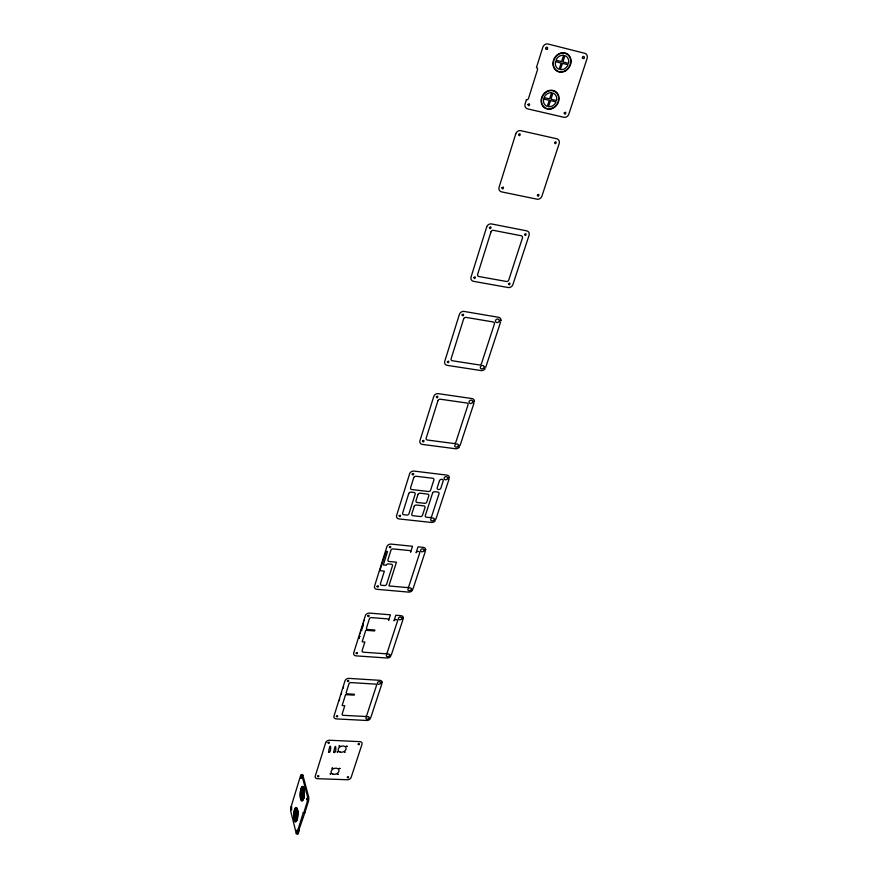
<?xml version="1.0" encoding="UTF-8"?>
<svg xmlns="http://www.w3.org/2000/svg" width="878" height="878" viewBox="0 0 878 878"><rect width="100%" height="100%" fill="white"/><g stroke="black" fill="none" stroke-linecap="round" stroke-linejoin="round"><path stroke-width="1.32" d="M294.536 818.131L295.59 814.652L294.778 811.404L294.602 812.095A5.389 1.504 -87.4 0 0 294.415 817.462L295.535 818.153L296.588 814.751L295.776 811.426L295.612 812.128M297.038 814.718L298.103 811.217M302.537 793.657L303.612 790.09L303.744 790.76A5.422 1.536 -87.2 0 1 303.558 796.181L303.382 796.895L302.537 793.613L303.547 793.602L304.271 791.287M303.547 793.69L304.117 795.852M298.257 828.832L297.455 833.101A3.26 0.911 -87.6 0 1 296.171 833.145L290.827 811.524A3.194 0.878 -87.3 0 1 291.002 807.025L300.616 775.559A3.227 0.911 -87 0 1 301.911 775.329L302.921 775.373L308.573 796.664A3.292 0.944 -87.3 0 1 308.419 801.318L304.864 812.677L303.327 812.578L298.257 828.832L299.277 828.854L304.864 812.677M299.277 828.854L298.476 833.123A3.26 0.911 -87.6 0 1 297.346 833.683M295.853 813.873L296.731 809.944A5.389 1.504 -87.4 0 0 295.227 810.087L295.831 813.873L296.863 813.895M302.35 792.834L303.239 788.861A5.422 1.536 -87.2 0 0 301.692 789.07L302.317 792.845L303.36 792.867L302.712 789.102A5.422 1.536 -87.2 0 1 303.503 788.268M294.723 818.878L295.776 815.475L296.402 819.284A5.389 1.504 -87.4 0 1 294.887 819.394L295.897 819.415A5.389 1.504 -87.4 0 0 296.237 819.92M301.198 797.926L302.262 794.458L302.921 798.245A5.422 1.536 -87.2 0 1 301.373 798.431L302.383 798.453A5.422 1.536 -87.2 0 0 303.536 798.859M295.721 818.9L296.775 815.497M302.208 797.948L303.283 794.48M303.843 812.655L307.388 801.285A3.292 0.944 -87.3 0 0 307.541 796.631L301.911 775.329M296.566 812.808L296.226 810.109A5.389 1.504 -87.4 0 1 297.39 809.472M307.728 798.365L307.728 799.869M296.171 833.145L297.181 833.167M297.455 833.101L298.476 833.123M298.191 830.764L299.2 830.775M295.59 814.729L297.049 814.674M296.61 818.735L297.62 818.768M291.002 807.025L291.99 807.047M295.019 810.624L296.018 810.646M303.294 812.699L304.315 812.732M307.388 801.285L308.419 801.318M307.541 796.631L308.573 796.664M301.483 789.629L302.493 789.662M300.616 775.559L301.615 775.592M302.01 797.213L301.889 796.544A5.422 1.536 -87.2 0 1 302.076 791.155M295.535 818.153L295.414 817.484A5.389 1.504 -87.4 0 1 295.414 813.423M301.944 774.846A3.216 0.911 -87 0 1 302.921 775.373M302.109 799.891A7.046 1.997 -87.2 0 1 301.725 798.815M294.865 814.861A7.002 1.954 -87.4 0 1 294.997 813.05M291.32 809.231C291.694 811.59 291.891 806.827 291.32 809.231M382.182 682.393L380.547 682.623A1.679 1.262 -21.2 0 0 378.33 681.855A1.679 1.262 -21.2 0 0 377.639 683.973A1.679 1.262 -21.2 0 0 380.262 683.512L381.93 683.611L370.757 717.644L369.111 717.556A1.657 1.229 -20.4 0 0 366.916 716.832A1.657 1.229 -20.4 0 0 366.236 718.884A1.657 1.229 -20.4 0 0 368.826 718.413L370.242 718.808A3.314 2.447 -20.4 0 1 366.664 720.476L336.329 718.906A3.358 2.48 -19.2 0 1 333.969 716.152L344.988 680.856A3.402 2.568 -19.9 0 1 349.027 678.387L379.79 680.329A3.369 2.524 -21.2 0 1 382.182 682.393M306.576 798.848C306.674 801.669 307.432 796.917 306.576 798.848M403.353 617.892L401.674 618.112A1.723 1.339 -22.8 0 0 399.413 617.256A1.723 1.339 -22.8 0 0 398.689 619.495A1.723 1.339 -22.8 0 0 401.367 619.045L403.068 619.188L391.292 655.087L389.612 654.966A1.701 1.295 -21.8 0 0 387.374 654.154A1.701 1.295 -21.8 0 0 386.66 656.327A1.701 1.295 -21.8 0 0 389.316 655.877L390.743 656.316A3.402 2.59 -21.8 0 1 387.077 658.017L356.095 655.866A3.435 2.634 -20.5 0 1 353.713 652.914L365.336 615.654A3.49 2.711 -21.4 0 1 369.506 613.107L390.425 614.809L388.614 620.406A1.734 1.339 -22.2 0 0 387.45 618.88L371.449 617.596A1.734 1.35 -21.5 0 0 369.375 618.869L366.51 627.957A1.734 1.339 -21.2 0 0 367.706 629.482L374.884 630.031L374.588 630.953L365.786 630.283L362.164 641.818L364.864 642.016L362.12 650.708A1.712 1.317 -20.8 0 0 363.305 652.189L385.222 653.737A1.701 1.295 -21.7 0 0 387.253 652.497L397.493 621.119A1.723 1.339 -22.6 0 0 396.538 619.627A3.918 3.029 -22.5 0 0 395.846 619.572A1.723 1.339 -22.6 0 0 394.002 620.834L395.813 615.248L400.917 615.665A3.446 2.667 -22.8 0 1 403.353 617.892M296.04 814.652L296.852 817.956L297.027 817.264A5.389 1.504 -87.4 0 0 297.214 811.865L297.093 811.195L296.04 814.652M296.676 830.621C296.775 833.441 297.499 828.722 296.676 830.621M300.967 777.546C301.077 780.29 301.769 775.603 300.967 777.546M302.076 793.635L301 797.18L300.88 796.522A5.422 1.536 -87.2 0 1 301.066 791.122L301.242 790.419L302.076 793.635M425.709 549.771L423.986 549.979A1.767 1.416 -25 0 0 421.692 549.035A1.767 1.416 -25 0 0 420.913 551.406A1.767 1.416 -25 0 0 423.668 550.967L425.402 551.143L412.956 589.072L411.244 588.908A1.745 1.372 -23.7 0 0 408.961 588.019A1.745 1.372 -23.7 0 0 408.215 590.312A1.745 1.372 -23.7 0 0 410.926 589.873L412.386 590.367A3.49 2.733 -23.7 0 1 408.621 592.112L376.969 589.314A3.523 2.788 -22.2 0 1 374.555 586.131L386.847 546.753A3.578 2.875 -23.5 0 1 391.138 544.108L412.517 546.281L410.608 552.196A1.778 1.416 -24.3 0 0 409.433 550.55L393.081 548.915A1.789 1.427 -23.5 0 0 390.94 550.232L387.922 559.846A1.778 1.416 -23.2 0 0 389.119 561.481L396.45 562.194L388.91 585.933L406.766 587.536A1.745 1.372 -23.6 0 0 408.863 586.252L419.673 553.096A1.767 1.416 -24.7 0 0 418.718 551.494A4.028 3.205 -24.7 0 0 418.016 551.428A1.767 1.416 -24.7 0 0 416.106 552.745L418.027 546.84L423.251 547.367A3.545 2.821 -25 0 1 425.709 549.771M449.349 477.72L447.593 477.906A1.822 1.493 -28.1 0 0 445.256 476.853A1.822 1.493 -28.1 0 0 444.433 479.366A1.822 1.493 -28.1 0 0 447.253 478.949L449.031 479.158L435.85 519.293L434.105 519.107A1.789 1.449 -26.2 0 0 431.778 518.119A1.789 1.449 -26.2 0 0 430.988 520.544A1.789 1.449 -26.2 0 0 433.765 520.116L435.258 520.665A3.589 2.897 -26.2 0 1 431.383 522.454L399.029 518.942A3.622 2.952 -24.6 0 1 396.604 515.518L409.62 473.824A3.677 3.051 -26.4 0 1 414.032 471.091L446.858 475.108A3.644 2.996 -28.1 0 1 449.349 477.72M508.439 283.868C509.866 287.073 510.974 280.894 508.439 283.868M474.405 401.367L472.605 401.531A1.877 1.58 -32.3 0 0 470.213 400.379A1.877 1.58 -32.3 0 0 469.346 403.035A1.877 1.58 -32.3 0 0 472.243 402.651L474.054 402.903L460.094 445.442L458.305 445.201A1.844 1.536 -29.7 0 0 455.934 444.114A1.844 1.536 -29.7 0 0 455.1 446.682A1.844 1.536 -29.7 0 0 457.954 446.276L459.468 446.891A3.699 3.062 -29.7 0 1 455.484 448.735L422.395 444.422A3.731 3.128 -28.1 0 1 419.947 440.734L433.754 396.516A3.797 3.227 -30.6 0 1 438.309 393.662L471.892 398.546A3.764 3.161 -32.3 0 1 474.405 401.367M500.998 320.338L499.143 320.481A1.954 1.668 -38.1 0 0 496.718 319.208A1.954 1.668 -38.1 0 0 495.785 322.028A1.954 1.668 -38.1 0 0 498.759 321.666L500.614 321.974L485.797 367.136L483.965 366.85A1.91 1.624 -34.6 0 0 481.561 365.643A1.91 1.624 -34.6 0 0 480.661 368.376A1.91 1.624 -34.6 0 0 483.591 367.992L485.139 368.672A3.819 3.238 -34.6 0 1 481.034 370.56L447.187 365.358A3.852 3.314 -33 0 1 444.729 361.374L459.392 314.401A3.929 3.413 -36.7 0 1 464.1 311.438L498.452 317.276A3.896 3.347 -38.1 0 1 500.998 320.338M317.573 776.218C318.802 778.38 319.746 774.133 317.573 776.218M328.054 742.755C329.272 745.005 330.271 740.626 328.054 742.755M328.548 752.139C331.796 754.454 330.94 737.586 328.548 752.139M336.351 716.272C337.569 718.588 338.59 714.11 336.351 716.272M339.215 700.633L339.248 700.578M339.698 699.097L339.72 699.042M340.181 697.56L340.181 697.56M340.653 696.024L340.653 696.024M341.136 694.487L341.213 694.377M341.619 692.951L341.641 692.896M342.102 691.403L342.102 691.403M342.585 689.856L342.585 689.856M343.068 688.319L343.133 688.209M330.194 774.012L330.786 773.968L330.216 773.946M343.55 686.761L343.572 686.706M333.75 752.358C337.02 754.663 336.033 737.937 333.75 752.358M344.033 685.213L344.033 685.213M332.038 768.206L332.641 768.162L332.038 768.206M347.392 681.01C348.61 683.402 349.685 678.804 347.392 681.01M337.229 751.908L337.832 751.875L337.229 751.908M339.117 745.993L339.72 745.949L339.117 745.993M356.139 653.078C357.346 655.537 358.465 650.828 356.139 653.078M337.448 774.275L338.052 774.231L337.448 774.275M358.74 638.152L359.289 638.13L358.74 638.152M359.245 636.539L359.793 636.517L359.245 636.539M359.75 634.926L359.771 634.86M360.254 633.301L360.276 633.247M339.314 768.48L339.918 768.448L339.314 768.48M360.759 631.677L360.825 631.567M361.264 630.053L361.824 630.031L361.264 630.053M361.769 628.428L362.329 628.407L361.769 628.428M362.285 626.804L362.834 626.782L362.285 626.804M362.79 625.169L363.349 625.147L362.79 625.169M363.305 623.534L363.327 623.479M363.81 621.898L363.843 621.843M364.326 620.263L364.348 620.208M344.549 752.216L345.153 752.183L344.582 752.161M346.448 746.311L347.051 746.278L346.448 746.311M367.805 615.851C369.001 618.408 370.176 613.557 367.805 615.851M377.046 586.35C378.231 588.973 379.461 584.024 377.046 586.35M379.856 570.546L384.344 571.216L380.426 583.683A1.767 1.394 -22.4 0 0 381.623 585.286L384.509 585.538A1.756 1.394 -22.6 0 0 386.616 584.243L392.455 565.838A1.778 1.416 -23.2 0 0 391.259 564.214L388.35 563.928A1.778 1.416 -23 0 0 386.221 565.245L383.313 564.96L387.516 551.549L386.111 551.417L379.856 570.546M347.326 777.282C348.511 779.423 349.488 775.208 347.326 777.282M389.371 547.005C390.556 549.727 391.829 544.623 389.371 547.005M358.158 744.116C359.332 746.333 360.353 741.998 358.158 744.116M399.139 515.803C400.324 518.591 401.652 513.367 399.139 515.803M412.188 474.142C413.362 477.039 414.756 471.662 412.188 474.142M422.548 441.074C423.712 444.059 425.161 438.539 422.548 441.074M436.388 396.889C437.529 399.995 439.055 394.31 436.388 396.889M447.385 361.791C448.515 364.985 450.096 359.157 447.385 361.791M462.08 314.851C463.2 318.176 464.868 312.151 462.08 314.851M473.78 277.525C474.877 280.949 476.611 274.781 473.78 277.525M489.43 227.567C490.517 231.133 492.328 224.746 489.43 227.567M501.887 187.793C502.951 191.47 504.839 184.918 501.887 187.793M518.569 134.499C519.622 138.34 521.598 131.557 518.569 134.499M527.963 104.526C528.995 108.455 531.036 101.541 527.963 104.526M543.68 98.973L543.46 100.092A7.298 6.344 -57.3 0 0 546.346 105.986L547.301 106.37L549.222 100.355L543.68 98.973M555.554 61.647L555.324 62.799A7.463 6.453 -60.3 0 0 558.21 68.879L559.165 69.274L561.141 63.106L555.554 61.647M537.391 195.157C538.401 198.779 540.332 192.315 537.391 195.157M556.707 99.39L556.476 100.509L551 99.214L552.899 93.09L553.842 93.474A7.298 6.344 -57.3 0 1 556.707 99.39M568.703 62.173L568.472 63.326L562.952 61.954L564.883 55.665L565.849 56.06A7.463 6.453 -60.3 0 1 568.703 62.173M554.567 142.554C555.554 146.341 557.574 139.657 554.567 142.554M564.225 112.988C565.191 116.851 567.276 110.035 564.225 112.988M524.572 234.426C525.593 237.938 527.448 231.638 524.572 234.426M325.694 742.645L315.246 776.13A3.271 2.349 -18.3 0 0 317.584 778.698L347.293 779.741A3.238 2.316 -19.4 0 0 351.134 777.414L362.01 744.281A3.282 2.393 -19.9 0 0 359.75 741.636L329.634 740.253A3.314 2.425 -18.8 0 0 325.694 742.645M486.664 227.029L471.058 277.031A3.995 3.501 -40 0 0 473.538 281.333L508.175 287.534A3.973 3.424 -41.1 0 0 512.895 284.571L529.061 235.304A4.061 3.523 -45.4 0 0 526.701 230.848L491.537 223.945A4.094 3.611 -44.9 0 0 486.664 227.029M515.748 133.873L499.099 187.212A4.181 3.688 -48.9 0 0 501.59 191.876L537.051 199.185A4.149 3.6 -49 0 0 541.935 196.09L559.165 143.586A4.269 3.699 -53.6 0 0 556.795 138.768L520.786 130.668A4.302 3.786 -54.3 0 0 515.748 133.873M526.405 99.73L525.121 103.867A4.368 3.841 -57.1 0 0 527.612 108.872L563.819 117.268A4.335 3.742 -56.1 0 0 568.856 114.063L587.108 58.453A4.478 3.841 -60.3 0 0 584.737 53.284L547.96 44.01A4.522 3.929 -61.8 0 0 542.769 47.335L536.436 67.595A1.855 1.624 -60.2 0 1 537.49 69.746L528.534 98.369A1.833 1.613 -57.7 0 1 526.405 99.73M345.559 694.641L342.124 705.572L344.769 705.714L342.179 713.946A1.679 1.24 -19.5 0 0 343.342 715.329L364.809 716.459A1.668 1.229 -20.4 0 0 366.784 715.263L376.486 685.52A1.679 1.262 -21 0 0 375.334 684.105L350.981 682.59A1.701 1.273 -20 0 0 348.961 683.819L346.25 692.435A1.69 1.273 -19.8 0 0 347.436 693.85L354.46 694.268L354.174 695.135L345.559 694.641M408.775 493.491L402.64 513.015A1.811 1.471 -24.9 0 0 403.847 514.738L406.799 515.057A1.811 1.471 -25.1 0 0 408.961 513.718L415.14 494.237A1.822 1.493 -25.9 0 0 413.933 492.481L410.959 492.141A1.822 1.504 -25.7 0 0 408.775 493.491M413.768 477.599L410.564 487.784A1.833 1.504 -26 0 0 411.782 489.54L428.431 491.493A1.822 1.493 -26.8 0 0 430.615 490.144L433.875 480.025A1.833 1.504 -27.3 0 0 432.689 478.258L415.974 476.238A1.833 1.515 -26.4 0 0 413.768 477.599M437.968 400.609L426.159 438.177A1.866 1.558 -28.4 0 0 427.377 440.021L453.652 443.478A1.855 1.536 -29.8 0 0 455.88 442.106L468.007 404.923A1.877 1.58 -31.9 0 0 466.822 403.013L440.24 399.194A1.899 1.602 -30.6 0 0 437.968 400.609M463.661 318.857L451.116 358.762A1.932 1.657 -33.5 0 0 452.346 360.759L479.223 364.93A1.91 1.624 -34.7 0 0 481.517 363.492L494.391 324.015A1.954 1.668 -37.7 0 0 493.206 321.963L465.998 317.386A1.965 1.701 -36.6 0 0 463.661 318.857M490.989 231.88L477.643 274.353A1.997 1.745 -40.5 0 0 478.872 276.515L506.386 281.476A1.986 1.723 -41.3 0 0 508.757 279.983L522.454 237.982A2.03 1.767 -45 0 0 521.258 235.765L493.414 230.343A2.041 1.8 -44.6 0 0 490.989 231.88M414.207 506.376L411.771 514.025A1.811 1.471 -25.4 0 0 412.967 515.737L420.364 516.549A1.8 1.46 -25.7 0 0 422.527 515.221L424.985 507.594A1.811 1.471 -26.1 0 0 423.8 505.871L416.381 505.037A1.811 1.482 -25.7 0 0 414.207 506.376M417.961 494.555L415.996 500.745A1.811 1.482 -25.9 0 0 417.193 502.468L424.623 503.324A1.811 1.482 -26.3 0 0 426.796 501.975L428.782 495.818A1.811 1.482 -26.6 0 0 427.597 494.073L420.145 493.206A1.822 1.493 -26.2 0 0 417.961 494.555M551.636 92.794L549.617 98.885L544.119 97.59L544.601 96.525A7.298 6.344 -57.3 0 1 550.594 92.695L551.636 92.794M563.621 55.347L561.547 61.603L555.994 60.231L556.487 59.133A7.463 6.453 -60.3 0 1 562.568 55.248L563.621 55.347M550.473 100.652L548.552 106.655L549.584 106.743A7.298 6.344 -57.3 0 0 555.554 102.945L556.037 101.881L550.517 100.63M562.403 63.425L560.427 69.581L561.481 69.68A7.463 6.453 -60.3 0 0 567.528 65.817L568.022 64.731L562.491 63.359M432.58 493.074L425.314 515.529A1.8 1.46 -26 0 0 426.488 517.23L429.54 517.559A1.8 1.46 -26.2 0 0 431.702 516.231L439.011 493.82A1.811 1.482 -27.2 0 0 437.837 492.086L434.764 491.724A1.811 1.482 -27 0 0 432.58 493.074M439.494 480.705L437.222 487.718A1.822 1.482 -27.4 0 0 438.396 489.474A4.138 3.38 -27.5 0 0 438.901 489.518A1.822 1.482 -27.4 0 0 440.855 488.157L443.138 481.144A1.822 1.493 -27.8 0 0 442.183 479.421A4.138 3.391 -27.7 0 0 441.458 479.344A1.822 1.493 -27.7 0 0 439.494 480.705M547.049 49.223A1.13 0.988 -61.8 0 0 547.181 47.324A1.13 0.988 -61.8 0 0 545.6 48.345A1.13 0.988 -61.8 0 0 547.049 49.223M583.771 58.431A1.119 0.955 -60.3 0 0 583.925 56.554A1.119 0.955 -60.3 0 0 582.355 57.564A1.119 0.955 -60.3 0 0 583.771 58.431M551.702 108.751A9.856 8.571 -57.3 0 0 556.904 92.684A9.856 8.571 -57.3 0 0 541.638 97.677A9.856 8.571 -57.3 0 0 551.702 108.751M565.86 70.69A10.064 8.703 -60.3 0 0 567.188 53.81A10.064 8.703 -60.3 0 0 552.986 62.843A10.064 8.703 -60.3 0 0 565.86 70.69M565.717 70.394A9.691 8.385 -60.3 0 0 566.99 54.14A9.691 8.385 -60.3 0 0 553.316 62.832A9.691 8.385 -60.3 0 0 565.717 70.394M551.636 108.422A9.482 8.253 -57.3 0 0 556.652 92.947A9.482 8.253 -57.3 0 0 541.945 97.754A9.482 8.253 -57.3 0 0 551.636 108.422M340.148 752.106A4.116 2.996 -19.3 0 0 346.141 748.473A4.116 2.996 -19.3 0 0 340.104 746.783A4.116 2.996 -19.3 0 0 340.148 752.106M333.091 774.187A4.083 2.93 -18.9 0 0 339.018 770.599A4.083 2.93 -18.9 0 0 333.025 768.974A4.083 2.93 -18.9 0 0 333.091 774.187M297.082 819.668A7.276 2.03 -87.4 0 0 296.588 807.606A7.276 2.03 -87.4 0 0 293.79 816.76A7.276 2.03 -87.4 0 0 297.082 819.668M303.623 798.607A7.32 2.074 -87.2 0 0 303.086 786.523A7.32 2.074 -87.2 0 0 300.232 795.841A7.32 2.074 -87.2 0 0 303.623 798.607M303.569 798.42A7.046 1.997 -87.2 0 0 303.064 786.787A7.046 1.997 -87.2 0 0 300.309 795.753A7.046 1.997 -87.2 0 0 303.569 798.42M297.038 819.492A7.002 1.954 -87.4 0 0 296.555 807.87A7.002 1.954 -87.4 0 0 293.867 816.683A7.002 1.954 -87.4 0 0 297.038 819.492"/></g></svg>
